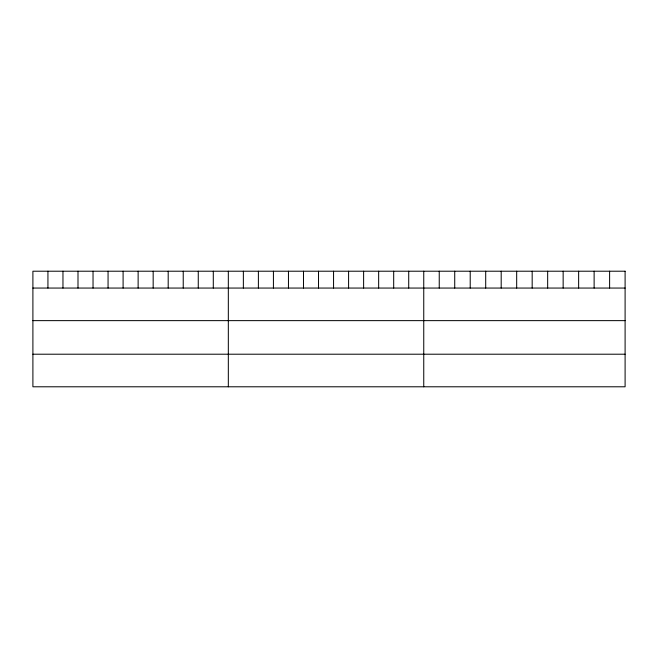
<?xml version="1.0" encoding="UTF-8"?>
<svg xmlns="http://www.w3.org/2000/svg" width="658" height="658" viewBox="0 0 658 658"><rect width="100%" height="100%" fill="white"/><g stroke="black" fill="none" stroke-linecap="round" stroke-linejoin="round"><path stroke-width="0.99" d="M32.9 288.056L625.1 288.056M32.9 320.635L625.1 320.635M32.9 354.21L625.1 354.21M609.612 271.211L609.612 288.056M594.125 271.211L594.125 288.056M578.637 271.211L578.637 288.056M563.149 271.211L563.149 288.056M547.662 271.211L547.662 288.056M532.174 271.211L532.174 288.056M516.678 271.211L516.678 288.056M501.19 271.211L501.19 288.056M485.703 271.211L485.703 288.056M470.215 271.211L470.215 288.056M454.727 271.211L454.727 288.056M439.24 271.211L439.24 288.056M423.752 271.211L423.752 386.789M408.717 271.211L408.717 288.056M393.69 271.211L393.69 288.056M378.654 271.211L378.654 288.056M363.619 271.211L363.619 288.056M348.592 271.211L348.592 288.056M333.557 271.211L333.557 288.056M318.521 271.211L318.521 288.056M303.486 271.211L303.486 288.056M288.459 271.211L288.459 288.056M273.424 271.211L273.424 288.056M258.388 271.211L258.388 288.056M243.361 271.211L243.361 288.056M228.326 271.211L228.326 386.789M213.291 271.211L213.291 288.056M198.264 271.211L198.264 288.056M183.228 271.211L183.228 288.056M168.193 271.211L168.193 288.056M153.166 271.211L153.166 288.056M138.131 271.211L138.131 288.056M123.095 271.211L123.095 288.056M108.06 271.211L108.06 288.056M93.033 271.211L93.033 288.056M77.998 271.211L77.998 288.056M62.962 271.211L62.962 288.056M47.935 271.211L47.935 288.056M625.1 271.211L32.9 271.211L32.9 386.789L625.1 386.789L625.1 271.211"/></g></svg>
